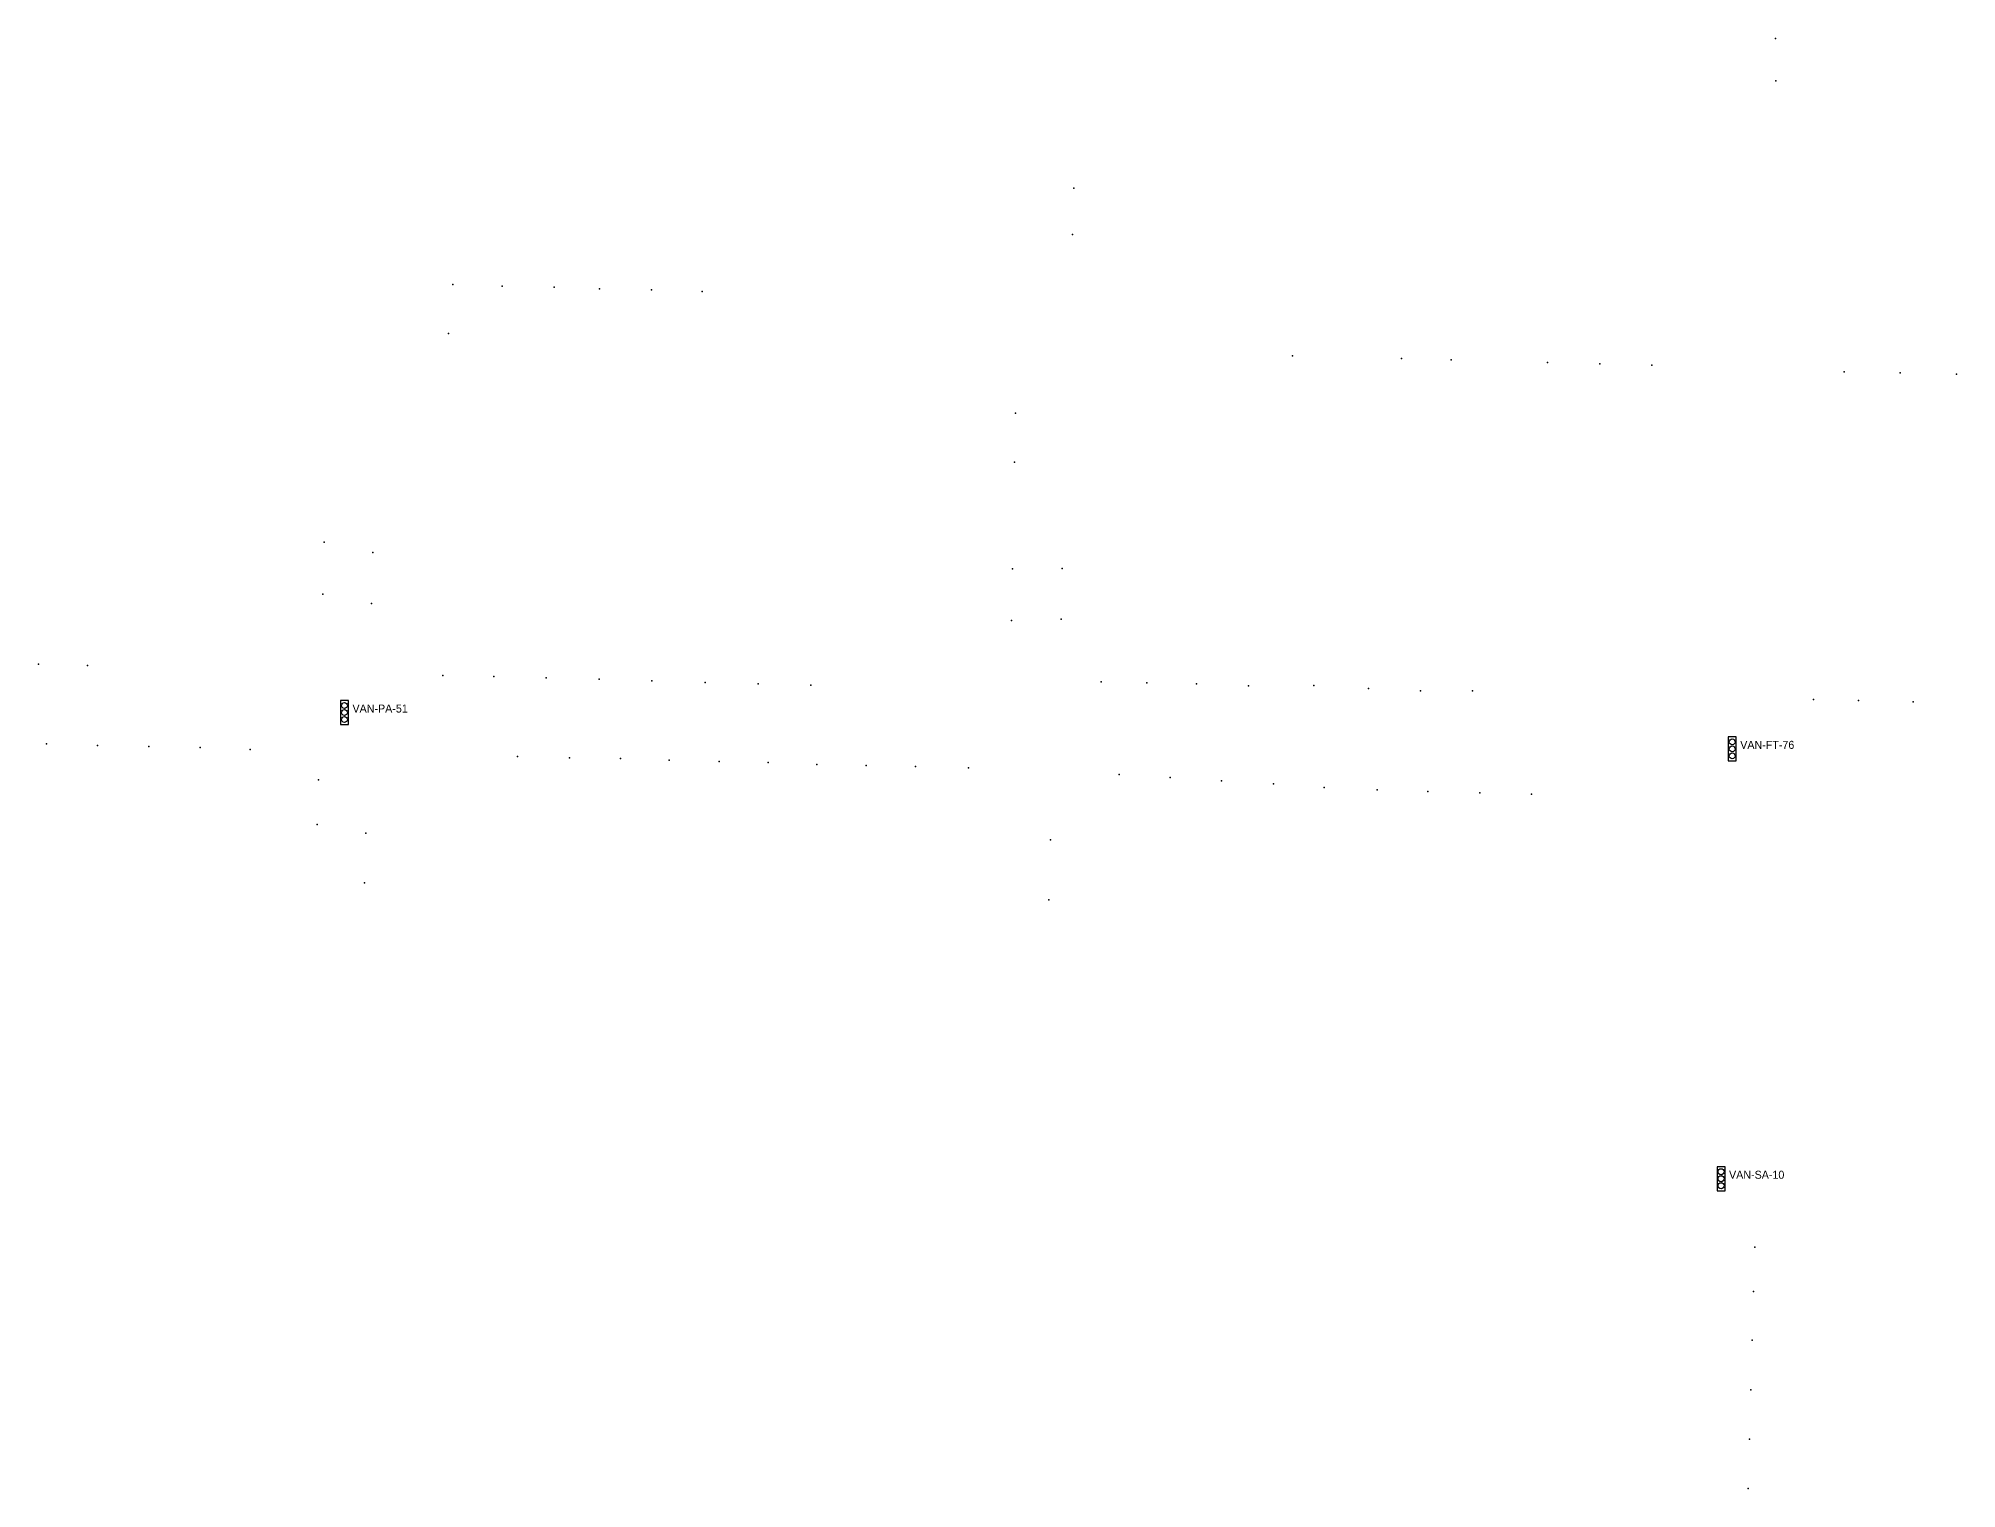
# Model space of a CAD drawing. Header units: inches. Extents: x 486474 to 494239, y 5455982 to 5460069.
# Drawn here: x 490366.4 to 490846, y 5456561 to 5456923.3 of the extents above; entities that cross this region are included whole.
import ezdxf

# ---------------------------------------------------------------- set-up
doc = ezdxf.new("R2010")
doc.units = ezdxf.units.IN
doc.header["$MEASUREMENT"] = 0
doc.layers.add('Parking Meters', color=10, linetype='Continuous')
doc.layers.add('Traffic Signals', color=10, linetype='Continuous')

msp = doc.modelspace()

# ---------------------------------------------------------------- linework, layer by layer
at = {"layer": 'Parking Meters', "color": 7}
for p in [(490800.66, 5456923.35), (490800.78, 5456912.7), (490800.78, 5456912.7), (490625.3, 5456885.92), (490624.96, 5456874.35), (490624.96, 5456874.35), (490470.01, 5456861.88), (490470.01, 5456861.88), (490482.4, 5456861.44), (490482.4, 5456861.44), (490495.36, 5456861.15), (490495.36, 5456861.15), (490506.75, 5456860.8), (490506.75, 5456860.8), (490519.74, 5456860.53), (490519.74, 5456860.53), (490532.35, 5456860.12), (490532.35, 5456860.12), (490468.94, 5456849.62), (490468.94, 5456849.62), (490679.92, 5456844), (490679.92, 5456844), (490707.18, 5456843.39), (490707.18, 5456843.39), (490719.61, 5456843.01), (490719.61, 5456843.01), (490743.69, 5456842.39), (490743.69, 5456842.39), (490756.76, 5456842.01), (490756.76, 5456842.01), (490769.76, 5456841.67), (490817.88, 5456840.06), (490817.88, 5456840.06), (490831.83, 5456839.75), (490831.83, 5456839.75), (490845.98, 5456839.42), (490610.73, 5456829.66), (490610.73, 5456829.66), (490610.48, 5456817.46), (490610.48, 5456817.46), (490437.89, 5456797.42), (490437.89, 5456797.42), (490450.04, 5456794.88), (490450.04, 5456794.88), (490609.98, 5456790.8), (490609.98, 5456790.8), (490622.41, 5456790.9), (490622.41, 5456790.9), (490437.57, 5456784.43), (490437.57, 5456784.43), (490449.69, 5456782.14), (490449.69, 5456782.14), (490609.73, 5456777.9), (490609.73, 5456777.9), (490622.11, 5456778.23), (490622.11, 5456778.23), (490366.44, 5456766.95), (490366.44, 5456766.95), (490378.74, 5456766.61), (490378.74, 5456766.61), (490467.56, 5456764.15), (490467.56, 5456764.15), (490480.26, 5456763.88), (490480.26, 5456763.88), (490493.38, 5456763.55), (490493.38, 5456763.55), (490506.63, 5456763.19), (490506.63, 5456763.19), (490519.83, 5456762.84), (490519.83, 5456762.84), (490533.15, 5456762.41), (490533.15, 5456762.41), (490546.4, 5456762.07), (490546.4, 5456762.07), (490559.55, 5456761.75), (490559.55, 5456761.75), (490632.14, 5456762.56), (490643.56, 5456762.27), (490643.56, 5456762.27), (490655.96, 5456762.02), (490655.96, 5456762.02), (490668.93, 5456761.54), (490668.93, 5456761.54), (490685.26, 5456761.64), (490685.26, 5456761.64), (490698.92, 5456760.91), (490698.92, 5456760.91), (490711.96, 5456760.32), (490711.96, 5456760.32), (490724.93, 5456760.29), (490724.93, 5456760.29), (490810.2, 5456758.18), (490821.43, 5456757.92), (490821.43, 5456757.92), (490835.1, 5456757.54), (490835.1, 5456757.54), (490368.43, 5456747.06), (490368.43, 5456747.06), (490381.21, 5456746.66), (490381.21, 5456746.66), (490394.04, 5456746.41), (490394.04, 5456746.41), (490406.88, 5456746.15), (490406.88, 5456746.15), (490419.39, 5456745.66), (490419.39, 5456745.66), (490486.18, 5456743.87), (490486.18, 5456743.87), (490499.23, 5456743.54), (490499.23, 5456743.54), (490511.97, 5456743.38), (490511.97, 5456743.38), (490524.16, 5456742.99), (490524.16, 5456742.99), (490536.62, 5456742.62), (490536.62, 5456742.62), (490548.85, 5456742.39), (490548.85, 5456742.39), (490561.04, 5456741.94), (490561.04, 5456741.94), (490573.39, 5456741.64), (490573.39, 5456741.64), (490436.44, 5456738.09), (490585.69, 5456741.38), (490585.69, 5456741.38), (490598.94, 5456741.03), (490636.6, 5456739.43), (490636.6, 5456739.43), (490649.36, 5456738.63), (490649.36, 5456738.63), (490662.18, 5456737.84), (490662.18, 5456737.84), (490675.18, 5456737.03), (490675.18, 5456737.03), (490687.9, 5456736.12), (490687.9, 5456736.12), (490701.14, 5456735.54), (490701.14, 5456735.54), (490713.8, 5456735.15), (490713.8, 5456735.15), (490726.76, 5456734.85), (490726.76, 5456734.85), (490739.68, 5456734.45), (490739.68, 5456734.45), (490436.11, 5456726.92), (490436.11, 5456726.92), (490448.28, 5456724.73), (490448.28, 5456724.73), (490619.46, 5456723.07), (490619.46, 5456723.07), (490447.98, 5456712.31), (490447.98, 5456712.31), (490619.02, 5456708.1), (490619.02, 5456708.1), (490795.54, 5456621.33), (490795.22, 5456610.23), (490795.22, 5456610.23), (490794.87, 5456598.02), (490794.87, 5456598.02), (490794.52, 5456585.64), (490794.52, 5456585.64), (490794.24, 5456573.28), (490794.24, 5456573.28), (490793.88, 5456560.95), (490793.88, 5456560.95)]:
    msp.add_point(p, dxfattribs=at)
at = {"layer": 'Traffic Signals', "color": 1}
for points in [[(490441.96, 5456751.89), (490443.96, 5456751.89), (490443.96, 5456757.89), (490441.96, 5456757.89)], [(490788.88, 5456742.81), (490790.88, 5456742.81), (490790.88, 5456748.81), (490788.88, 5456748.81)], [(490786.09, 5456635.39), (490788.09, 5456635.39), (490788.09, 5456641.39), (490786.09, 5456641.39)]]:
    msp.add_lwpolyline(points, close=True, dxfattribs=at)
for centre in [(490442.96, 5456756.64), (490442.96, 5456754.89), (490442.96, 5456753.14), (490789.88, 5456747.56), (490789.88, 5456745.81), (490789.88, 5456744.06), (490787.09, 5456640.14), (490787.09, 5456638.39), (490787.09, 5456636.64)]:
    msp.add_circle(centre, 0.75, dxfattribs=at)

# ---------------------------------------------------------------- texts
for s, p in [('VAN-PA-51', (490444.96, 5456754.89)), ('VAN-FT-76', (490791.88, 5456745.81)), ('VAN-SA-10', (490789.09, 5456638.39))]:
    msp.add_text(s, height=2, dxfattribs=at).set_placement(p)

doc.saveas('drawing.dxf')
